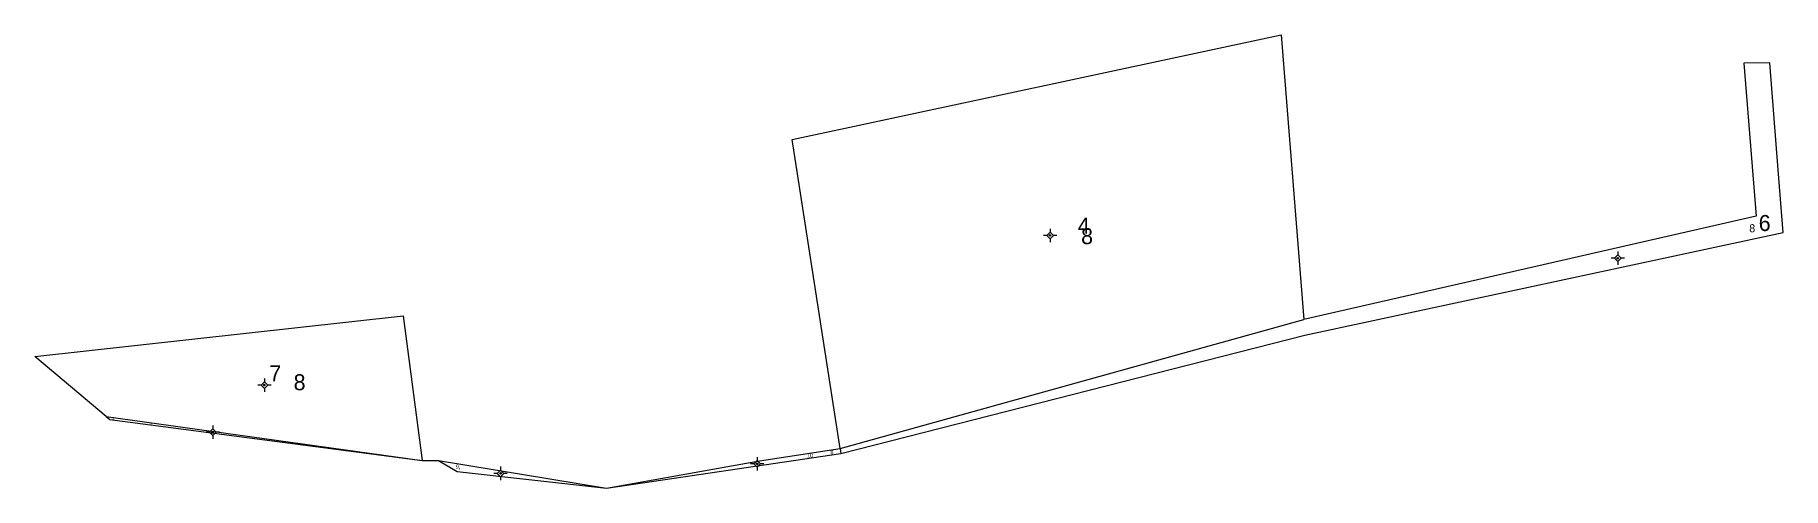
# Model space of a CAD drawing. Extents: x 548873 to 549552, y 1840382 to 1840485.
# Drawn here: x 548873.4 to 549201.2, y 1840398.8 to 1840483.6 of the extents above; entities that cross this region are included whole.
import ezdxf

# ---------------------------------------------------------------- set-up
doc = ezdxf.new("R2010")
doc.units = 0
for name, color, linetype in [('Level 10', 7, 'Continuous'), ('Level 11', 7, 'Continuous'), ('Level 14', 7, 'Continuous'), ('Level 6', 7, 'Continuous')]:
    doc.layers.add(name, color=color, linetype=linetype)

msp = doc.modelspace()

# ---------------------------------------------------------------- linework, layer by layer
at = {"layer": 'Level 10'}
for p, q in [((549024.38, 1840406.18), (549111.32, 1840430.34)), ((548886.79, 1840412.18), (548946.06, 1840403.91)), ((548980.57, 1840398.75), (549024.53, 1840405.2)), ((549024.38, 1840406.18), (549024.53, 1840405.2)), ((548946.06, 1840403.91), (548949.09, 1840403.91)), ((548949.09, 1840403.91), (548980.57, 1840398.75))]:
    msp.add_line(p, q, dxfattribs=at)
for points in [[(549024.38, 1840406.18), (549015.39, 1840464.04), (549107.07, 1840483.63), (549111.32, 1840430.34)], [(549024.53, 1840405.2), (549111.56, 1840427.36), (549201.19, 1840446.6), (549200.3, 1840458.35), (549198.73, 1840478.39), (549193.87, 1840478.35), (549196.18, 1840449.68), (549111.32, 1840430.34)], [(548886.79, 1840412.18), (548873.44, 1840423.4), (548942.46, 1840431.03), (548946.06, 1840403.91)], [(548886.79, 1840412.18), (548887.47, 1840411.6), (548946.06, 1840403.91)], [(548980.57, 1840398.75), (549009.28, 1840403.86), (549024.38, 1840406.18)], [(548949.09, 1840403.91), (548952.6, 1840401.83), (548980.57, 1840398.75)]]:
    msp.add_lwpolyline(points, dxfattribs=at)
at = {"layer": 'Level 11'}
for p, q in [((549063.14, 1840446.08), (549062.52, 1840446.08)), ((549063.77, 1840446.7), (549063.14, 1840446.08)), ((549063.14, 1840446.08), (549063.77, 1840445.45)), ((549063.77, 1840447.33), (549063.77, 1840446.7)), ((549064.39, 1840446.08), (549063.77, 1840446.7)), ((549063.77, 1840445.45), (549064.39, 1840446.08)), ((549063.77, 1840445.45), (549063.77, 1840444.83)), ((549065.02, 1840446.08), (549064.39, 1840446.08)), ((549169.57, 1840441.79), (549168.94, 1840441.79)), ((549170.19, 1840442.42), (549169.57, 1840441.79)), ((549169.57, 1840441.79), (549170.19, 1840441.17)), ((549170.19, 1840443.04), (549170.19, 1840442.42)), ((549170.82, 1840441.79), (549170.19, 1840442.42)), ((549170.19, 1840441.17), (549170.82, 1840441.79)), ((549170.19, 1840441.17), (549170.19, 1840440.54)), ((549171.44, 1840441.79), (549170.82, 1840441.79)), ((548915.83, 1840418.03), (548915.21, 1840418.03)), ((548916.46, 1840418.65), (548915.83, 1840418.03)), ((548915.83, 1840418.03), (548916.46, 1840417.4)), ((548916.46, 1840419.28), (548916.46, 1840418.65)), ((548917.08, 1840418.03), (548916.46, 1840418.65)), ((548916.46, 1840417.4), (548917.08, 1840418.03)), ((548917.71, 1840418.03), (548917.08, 1840418.03)), ((548916.46, 1840417.4), (548916.46, 1840416.78)), ((548906.15, 1840409.23), (548905.52, 1840409.23)), ((548906.77, 1840409.85), (548906.15, 1840409.23)), ((548906.15, 1840409.23), (548906.77, 1840408.6)), ((548906.77, 1840410.48), (548906.77, 1840409.85)), ((548907.4, 1840409.23), (548906.77, 1840409.85)), ((548906.77, 1840408.6), (548907.4, 1840409.23)), ((548906.77, 1840408.6), (548906.77, 1840407.98)), ((548908.02, 1840409.23), (548907.4, 1840409.23)), ((548960.13, 1840401.5), (548959.5, 1840401.5)), ((548960.75, 1840402.12), (548960.13, 1840401.5)), ((548960.13, 1840401.5), (548960.75, 1840400.87)), ((548960.75, 1840402.75), (548960.75, 1840402.12)), ((548961.38, 1840401.5), (548960.75, 1840402.12)), ((548960.75, 1840400.87), (548961.38, 1840401.5)), ((548962, 1840401.5), (548961.38, 1840401.5)), ((549008.22, 1840403.29), (549007.59, 1840403.29)), ((549008.84, 1840403.92), (549008.22, 1840403.29)), ((549008.22, 1840403.29), (549008.84, 1840402.67)), ((549008.84, 1840404.54), (549008.84, 1840403.92)), ((549009.47, 1840403.29), (549008.84, 1840403.92)), ((549008.84, 1840402.67), (549009.47, 1840403.29)), ((549008.84, 1840402.67), (549008.84, 1840402.04)), ((549010.09, 1840403.29), (549009.47, 1840403.29)), ((548960.75, 1840400.87), (548960.75, 1840400.25))]:
    msp.add_line(p, q, dxfattribs=at)
for centre in [(549063.77, 1840446.08), (549170.19, 1840441.79), (548916.46, 1840418.03), (548906.77, 1840409.23), (548960.75, 1840401.5), (549008.84, 1840403.29)]:
    msp.add_circle(centre, 0.15, dxfattribs=at)

# ---------------------------------------------------------------- texts
at = {"layer": 'Level 14'}
for height, p in [(3, (549069.59, 1840444.44)), (1.5, (549194.86, 1840446.67)), (3, (548921.94, 1840417.07)), (0.375, (548888, 1840411.57)), (0.75, (549022.58, 1840405.08)), (0.375, (548952.89, 1840402.16))]:
    msp.add_text('8', height=height, dxfattribs=at).set_placement(p)
at = {"layer": 'Level 6'}
for s, height, p in [('4', 3, (549068.96, 1840446.43)), ('6', 3, (549196.63, 1840446.9)), ('7', 3, (548917.38, 1840418.73)), ('8', 0.38, (548894.99, 1840410.6)), ('10', 0.75, (549018.15, 1840404.5)), ('9', 0.75, (548952.33, 1840402.37))]:
    msp.add_text(s, height=height, dxfattribs=at).set_placement(p)

doc.saveas('drawing.dxf')
